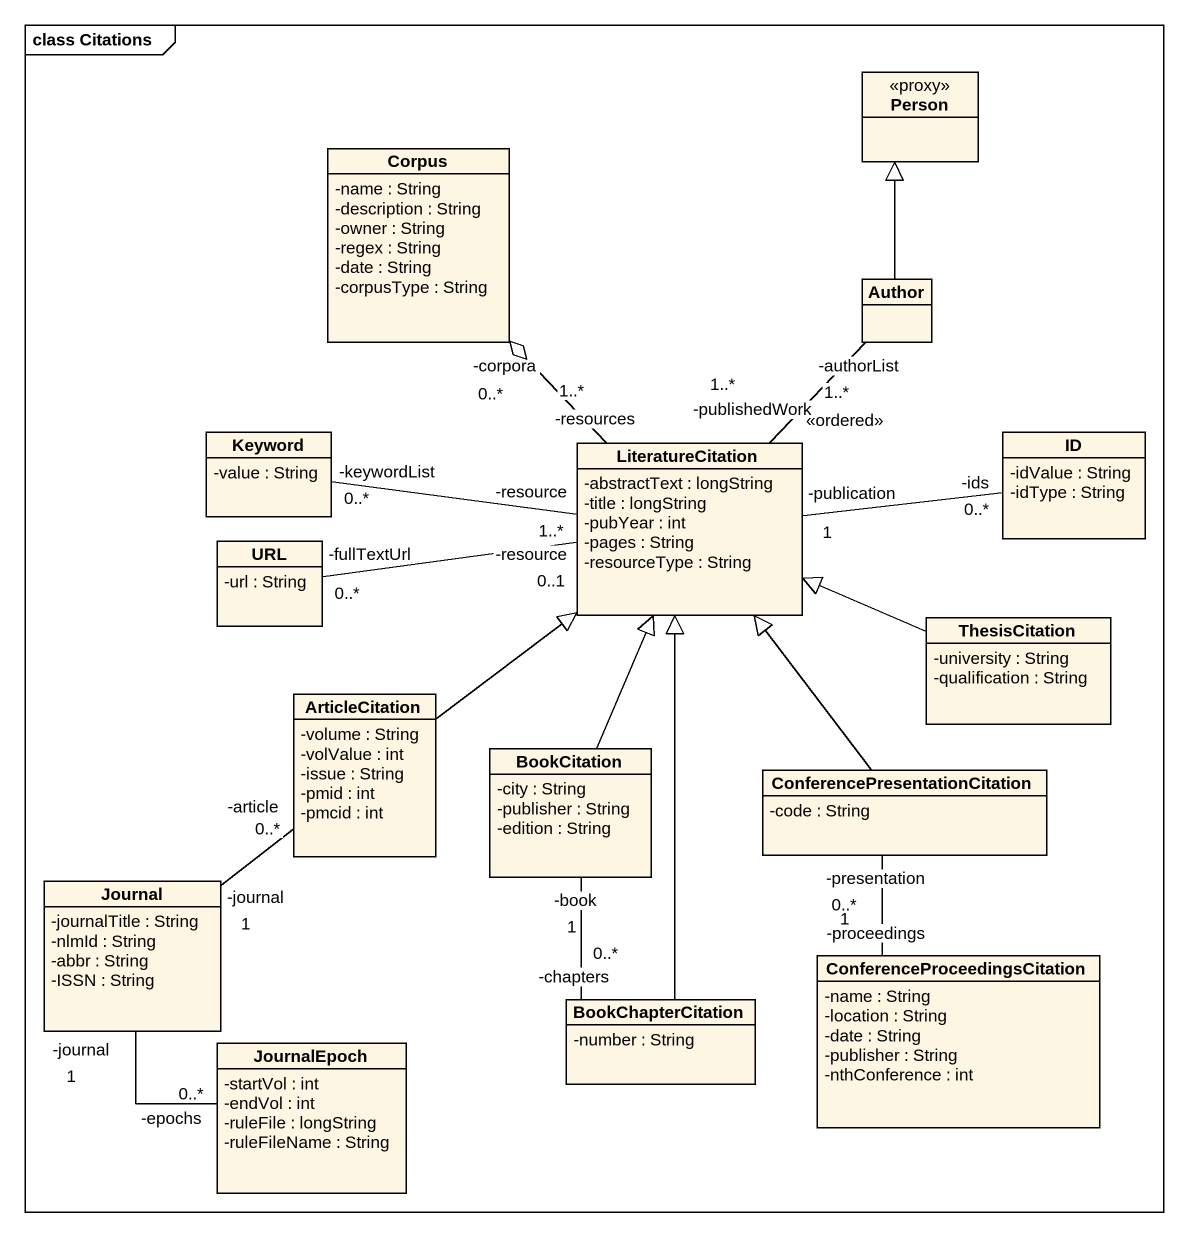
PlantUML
@startuml
mainframe class Citations
hide circle
hide empty members
skinparam classAttributeIconSize 0
class "Person" as Person_ <<proxy>>
class Corpus {
  -name : String
  -description : String
  -owner : String
  -regex : String
  -date : String
  -corpusType : String
}
class Author
class Keyword {
  -value : String
}
class LiteratureCitation {
  -abstractText : longString
  -title : longString
  -pubYear : int
  -pages : String
  -resourceType : String
}
class ID {
  -idValue : String
  -idType : String
}
class URL {
  -url : String
}
class ThesisCitation {
  -university : String
  -qualification : String
}
class ArticleCitation {
  -volume : String
  -volValue : int
  -issue : String
  -pmid : int
  -pmcid : int
}
class BookCitation {
  -city : String
  -publisher : String
  -edition : String
}
class "ConferencePresentationCitation" as ConferencePresentationCitati {
  -code : String
}
class Journal {
  -journalTitle : String
  -nlmId : String
  -abbr : String
  -ISSN : String
}
class BookChapterCitation {
  -number : String
}
class "ConferenceProceedingsCitation" as ConferenceProceedingsCitatio {
  -name : String
  -location : String
  -date : String
  -publisher : String
  -nthConference : int
}
class JournalEpoch {
  -startVol : int
  -endVol : int
  -ruleFile : longString
  -ruleFileName : String
}
Corpus "-corpora\n0..*" o-- "-resources\n1..*" LiteratureCitation
Author -up-|> Person_
Keyword "-keywordList\n0..*" -right- "-resource\n1..*" LiteratureCitation
LiteratureCitation "-publishedWork\n1..*" -up- "-authorList\n1..*" Author : <<ordered>>
LiteratureCitation "-publication\n1" -right- "-ids\n0..*" ID
URL "-fullTextUrl\n0..*" -right- "-resource\n0..1" LiteratureCitation
ThesisCitation -left-|> LiteratureCitation
ArticleCitation -up-|> LiteratureCitation
ArticleCitation "-article\n0..*" -- "-journal\n1" Journal
BookCitation -up-|> LiteratureCitation
BookCitation "-book\n1" -- "-chapters\n0..*" BookChapterCitation
ConferencePresentationCitati -up-|> LiteratureCitation
ConferencePresentationCitati "-presentation\n0..*" -- "-proceedings\n1" ConferenceProceedingsCitatio
BookChapterCitation -up-|> LiteratureCitation
JournalEpoch "-epochs\n0..*" -up- "-journal\n1" Journal
@enduml
